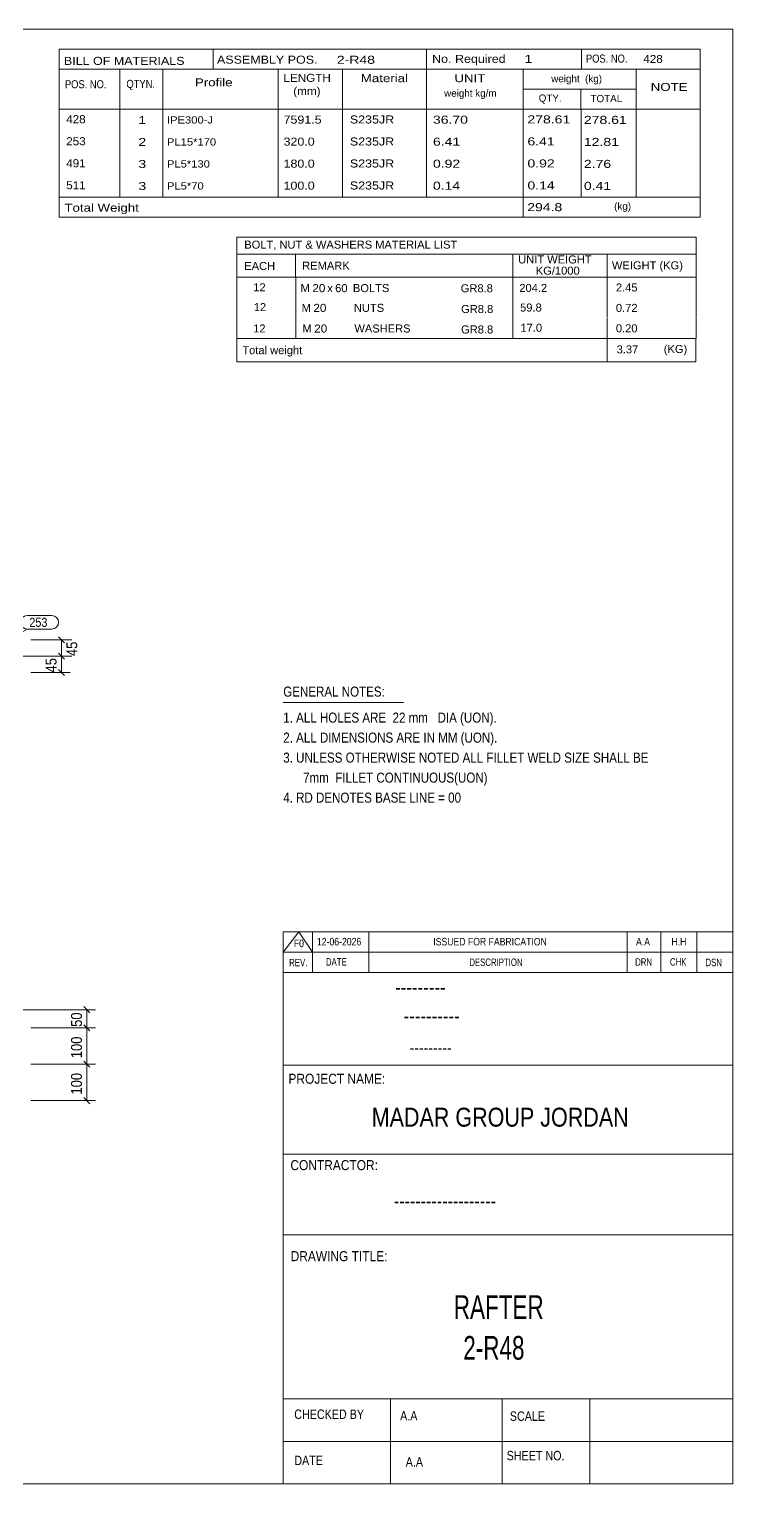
# Model space of a CAD drawing. Header units: millimetres. Extents: x 2 to 579, y 1 to 405.
# Drawn here: x 385.7 to 579, y 5 to 405 of the extents above; entities that cross this region are included whole.
import ezdxf

# ---------------------------------------------------------------- set-up
doc = ezdxf.new("R2010")
doc.units = ezdxf.units.MM
doc.linetypes.add('XKITLINE00', pattern=[0])
for name, color, linetype, lineweight in [('Dimensions', 7, 'Continuous', 0), ('DrawingSheet', 5, 'Continuous', 0), ('OtherObjectType', 7, 'Continuous', 0), ('PartMark', 7, 'Continuous', 0)]:
    doc.layers.add(name, color=color, linetype=linetype, lineweight=lineweight)
doc.styles.add('@ARIAL_UNICODE_MS_BOLD', font='ARIAL.TTF')
doc.styles.add('ARIAL', font='ARIAL.TTF')
doc.styles.add('ARIAL_NARROW', font='ARIALN.TTF')
doc.styles.add('COMIC_SANS_MS_BOLD', font='COMICBD.TTF')
doc.styles.add('SWIS721_EX_BT', font='ARIAL.TTF')
doc.styles.add('SWISSE', font='ARIAL.TTF')

# ---------------------------------------------------------------- blocks, each defined once
blk = doc.blocks.new('*A31')
at = {"layer": 'DrawingSheet', "color": 5, "linetype": 'XKITLINE00', "lineweight": 0}
for p, q in [((579, 405), (5, 405)), ((5, 405), (5, 5)), ((579, 5), (579, 405)), ((5, 5), (579, 5))]:
    blk.add_line(p, q, dxfattribs=at)
at = {"layer": 'DrawingSheet', "color": 5, "style": 'ARIAL', "width": 0.85}
blk.add_text('Tekla structures', height=2, rotation=90, dxfattribs=at).set_placement((4.5, 5.5))
blk = doc.blocks.new('*A32')
at = {"layer": 'OtherObjectType', "color": 7, "linetype": 'XKITLINE00', "lineweight": 0}
for p, q in [((442.76, 347.8), (442.75, 336.8)), ((442.76, 347.8), (568.88, 347.8)), ((568.88, 347.8), (568.88, 336.8)), ((442.75, 343.15), (568.88, 343.15)), ((458.87, 343.16), (458.87, 336.8)), ((518.57, 343.16), (518.57, 336.8)), ((544.47, 343.14), (544.47, 336.8)), ((442.76, 336.77), (442.76, 331.27)), ((442.77, 336.8), (568.88, 336.8)), ((458.92, 336.8), (458.92, 331.18)), ((518.57, 336.8), (518.57, 331.18)), ((544.5, 336.8), (544.5, 331.3)), ((568.88, 336.8), (568.88, 331.3)), ((442.79, 331.18), (442.79, 325.57)), ((458.95, 331.18), (458.95, 325.56)), ((518.57, 331.18), (518.57, 325.56)), ((544.5, 331.18), (544.5, 325.68)), ((568.88, 331.18), (568.88, 325.68)), ((442.79, 325.55), (442.79, 319.98)), ((458.95, 325.56), (458.95, 319.94)), ((518.57, 325.56), (518.57, 319.94)), ((544.5, 325.56), (544.5, 319.95)), ((568.88, 325.56), (568.88, 319.95)), ((568.88, 319.95), (442.75, 319.98)), ((442.78, 319.94), (442.78, 313.54)), ((442.85, 319.94), (568.87, 319.94)), ((544.5, 319.91), (544.5, 313.49)), ((568.87, 319.91), (568.87, 313.5)), ((442.77, 313.5), (568.87, 313.5))]:
    blk.add_line(p, q, dxfattribs=at)
at = {"layer": 'OtherObjectType', "color": 7, "style": 'ARIAL_NARROW'}
for s, width, p in [('BOLT, NUT & WASHERS MATERIAL LIST', 1.211571, (444.79, 344.64)), ('EACH', 1.211571, (444.78, 338.77)), ('REMARK', 1.211571, (460.7, 338.86)), ('UNIT WEIGHT', 1.211571, (520.03, 340.57)), ('WEIGHT (KG)', 1.211571, (545.78, 338.95)), (' KG/1000', 1.211571, (524.02, 337.48)), ('12', 1.211571, (447.26, 332.9)), ('M', 1.211571, (460.26, 332.7)), ('20', 1.275, (463.5, 332.68)), ('x', 1.211571, (467.58, 332.68)), ('60', 1.211571, (469.76, 332.67)), ('BOLTS', 1.211571, (474.63, 332.69)), ('GR8.8', 1.211571, (504.25, 332.64)), ('204.2', 1.211571, (520.34, 332.73)), ('2.45', 1.211571, (546.87, 332.86)), ('12', 1.211571, (447.4, 327.46)), ('M', 1.211571, (460.54, 327.26)), ('20', 1.275, (463.78, 327.24)), ('NUTS', 1.211571, (474.91, 327.26)), ('GR8.8', 1.211571, (504.35, 326.94)), ('59.8', 1.211571, (520.56, 327.35)), ('0.72', 1.211571, (546.87, 327.24)), ('17.0', 1.211571, (520.64, 321.79)), ('12', 1.211571, (447.24, 321.59)), ('M', 1.211571, (460.76, 321.59)), ('20', 1.275, (464, 321.57)), ('WASHERS', 1.211571, (475.04, 321.58)), ('GR8.8', 1.211571, (504.35, 321.32)), ('0.20', 1.211571, (546.87, 321.63)), ('Total weight', 1.211571, (444.26, 315.62)), ('3.37', 1.211571, (547.07, 315.85)), ('(KG)', 1.211571, (560.02, 315.95))]:
    blk.add_text(s, height=2.2, dxfattribs=dict(at, width=width)).set_placement(p)
blk = doc.blocks.new('*A33')
at = {"layer": 'OtherObjectType', "color": 7, "linetype": 'XKITLINE00', "lineweight": 0}
blk.add_line((455.5, 219.82), (488.5, 219.82), dxfattribs=at)
at = {"layer": 'OtherObjectType', "color": 7, "style": 'ARIAL_NARROW', "width": 1.008832}
for s, p in [('GENERAL NOTES:', (455.5, 221.47)), ('1. ALL HOLES ARE  22 mm   DIA (UON).', (455.5, 214.32)), ('2. ALL DIMENSIONS ARE IN MM (UON).', (455.5, 208.82)), ('3. UNLESS OTHERWISE NOTED ALL FILLET WELD SIZE SHALL BE', (455.5, 203.32)), ('7mm  FILLET CONTINUOUS(UON)', (460.95, 197.82)), ('4. RD DENOTES BASE LINE = 00', (455.5, 192.32))]:
    blk.add_text(s, height=2.75, dxfattribs=at).set_placement(p)
blk = doc.blocks.new('*A34')
at = {"layer": 'OtherObjectType', "color": 7, "linetype": 'XKITLINE00', "lineweight": 0}
for p, q in [((455.5, 156.76), (579, 156.76)), ((455.5, 151.21), (459.82, 156.76)), ((455.5, 151.21), (455.5, 156.76)), ((459.82, 156.76), (463.53, 151.21)), ((463.53, 151.21), (463.53, 156.76)), ((478.97, 151.21), (478.97, 156.76)), ((549.98, 151.21), (549.98, 156.76)), ((559.24, 151.21), (559.24, 156.76)), ((569.12, 151.21), (569.12, 156.76)), ((579, 151.21), (579, 156.76)), ((455.5, 151.21), (579, 151.21)), ((455.5, 145.65), (455.5, 151.21)), ((459.21, 151.21), (579, 151.21)), ((463.53, 145.65), (463.53, 151.21)), ((478.97, 145.65), (478.97, 151.21)), ((549.98, 145.65), (549.98, 151.21)), ((559.24, 145.65), (559.24, 151.21)), ((569.12, 145.65), (569.12, 151.21)), ((579, 145.65), (579, 151.21))]:
    blk.add_line(p, q, dxfattribs=at)
at = {"layer": 'OtherObjectType', "color": 7, "style": 'ARIAL_NARROW'}
for s, height, width, p in [('F0', 2.058, 1.008832, (458.4, 152.59)), ('12-06-2026', 2.058, 1.008832, (464.76, 153.06)), ('ISSUED FOR FABRICATION', 2.0583, 1.008832, (496.71, 153.06)), ('A.A', 2.058, 1.008832, (552.4, 153.06)), ('H.H', 2.058, 1.008832, (562.13, 153.06)), ('REV.', 2.058, 0.907949, (457.13, 147.31)), ('DATE', 2.058, 0.907949, (467.23, 147.5)), ('DESCRIPTION', 2.0583, 0.907949, (506.61, 147.39)), ('DRN', 2.058, 0.907949, (552.17, 147.47)), ('CHK', 2.058, 0.907949, (561.72, 147.5)), ('DSN', 2.058, 0.907949, (571.47, 147.35))]:
    blk.add_text(s, height=height, dxfattribs=dict(at, width=width)).set_placement(p)
blk = doc.blocks.new('*A36')
at = {"layer": 'OtherObjectType', "color": 2, "linetype": 'XKITLINE00', "lineweight": 0}
for p, q in [((455.5, 145.65), (579, 145.65)), ((455.5, 5), (455.5, 145.64)), ((578.98, 145.64), (579, 5)), ((579, 120.14), (455.5, 120.14)), ((455.5, 95.63), (579, 95.63)), ((579, 73.49), (455.5, 73.49)), ((579, 28.4), (455.5, 28.4)), ((484.94, 28.4), (484.94, 5)), ((515.62, 5), (515.62, 28.4)), ((539.75, 5), (539.75, 28.4)), ((579, 16.7), (455.5, 16.7)), ((579, 5), (455.5, 5))]:
    blk.add_line(p, q, dxfattribs=at)
at = {"layer": 'OtherObjectType', "color": 4, "style": '@ARIAL_UNICODE_MS_BOLD', "width": 0.85}
blk.add_text('---------', height=3.9, dxfattribs=at).set_placement((486.23, 139.59))
at = {"layer": 'OtherObjectType', "color": 7, "style": 'ARIAL', "width": 0.85}
for s, height, p in [('----------', 3.9, (488.56, 131.77)), ('---------', 3.25, (490.21, 123.31))]:
    blk.add_text(s, height=height, dxfattribs=at).set_placement(p)
at = {"layer": 'OtherObjectType', "color": 3, "width": 0.85}
for s, style, p in [('PROJECT NAME:', 'SWIS721_EX_BT', (456.92, 115.01)), ('CONTRACTOR:', 'SWISSE', (457.47, 91.27)), ('DRAWING TITLE:', 'SWIS721_EX_BT', (457.53, 66.24))]:
    blk.add_text(s, height=2.7618, dxfattribs=dict(at, style=style)).set_placement(p)
at = {"layer": 'OtherObjectType', "color": 7, "width": 0.85}
for s, height, p in [('MADAR GROUP JORDAN', 5.2, (479.79, 103.23)), ('CHECKED BY', 2.592, (458.53, 22.86)), ('A.A', 2.592, (487.61, 22.45)), ('SCALE', 2.592, (517.74, 22.33)), ('DATE', 2.592, (458.54, 10.16)), ('A.A', 2.592, (489.14, 9.76)), ('SHEET NO.', 2.592, (516.87, 11.49))]:
    blk.add_text(s, height=height, dxfattribs=at).set_placement(p)
at = {"layer": 'OtherObjectType', "color": 1}
for s, height, style, width, p in [('-------------------', 3.9, 'COMIC_SANS_MS_BOLD', 0.85, (485.87, 80.86)), ('RAFTER', 6.5, 'ARIAL', 0.68, (502.34, 50.37)), ('2-R48', 6.5, 'ARIAL', 0.68, (504.95, 39.17))]:
    blk.add_text(s, height=height, dxfattribs=dict(at, style=style, width=width)).set_placement(p)
blk = doc.blocks.new('*A37')
at = {"layer": 'OtherObjectType', "color": 7, "linetype": 'XKITLINE00', "lineweight": 0}
for p, q in [((393.98, 399.5), (569.98, 399.5)), ((393.98, 399.5), (393.98, 388.5)), ((436.26, 399.42), (436.26, 393.87)), ((494.85, 394), (494.85, 399.5)), ((537.43, 393.96), (537.43, 399.42)), ((569.98, 394), (569.98, 399.5)), ((393.98, 394), (569.98, 394)), ((410.64, 394), (410.64, 383)), ((422.4, 393.98), (422.4, 383.03)), ((454.12, 393.99), (454.13, 383)), ((471.78, 393.98), (471.78, 383)), ((494.85, 393.98), (494.85, 383)), ((521.43, 394), (521.43, 383)), ((552.42, 394), (552.42, 383)), ((569.98, 394), (569.98, 388.5)), ((393.98, 388.5), (393.98, 383)), ((521.45, 388.52), (552.45, 388.52)), ((537.28, 388.52), (537.28, 383)), ((569.98, 388.5), (569.98, 383)), ((393.98, 383), (569.98, 383)), ((393.98, 383), (393.98, 376.95)), ((410.63, 383), (410.63, 376.95)), ((422.44, 382.99), (422.44, 376.95)), ((454.12, 383), (454.11, 376.95)), ((471.79, 383), (471.79, 376.95)), ((494.87, 383), (494.87, 376.95)), ((521.44, 383), (521.44, 376.95)), ((537.33, 382.95), (537.33, 376.95)), ((552.43, 383), (552.43, 376.95)), ((569.98, 383), (569.98, 376.95)), ((393.98, 376.95), (393.98, 370.9)), ((410.63, 376.95), (410.63, 370.9)), ((422.44, 376.94), (422.44, 370.9)), ((454.12, 376.95), (454.11, 370.9)), ((471.79, 376.95), (471.79, 370.9)), ((494.87, 376.95), (494.87, 370.9)), ((521.44, 376.95), (521.44, 370.9)), ((537.33, 376.9), (537.33, 370.9)), ((552.43, 376.95), (552.43, 370.9)), ((569.98, 376.95), (569.98, 370.9)), ((393.98, 370.9), (393.98, 364.85)), ((410.63, 370.9), (410.63, 364.85)), ((422.44, 370.89), (422.44, 364.85)), ((454.12, 370.9), (454.11, 364.85)), ((471.79, 370.9), (471.79, 364.85)), ((494.87, 370.9), (494.87, 364.85)), ((521.44, 370.9), (521.44, 364.85)), ((537.33, 370.85), (537.33, 364.85)), ((552.43, 370.9), (552.43, 364.85)), ((569.98, 370.9), (569.98, 364.85)), ((393.98, 364.85), (393.98, 358.8)), ((410.63, 364.85), (410.63, 358.8)), ((422.44, 364.84), (422.44, 358.8)), ((454.12, 364.85), (454.11, 358.8)), ((471.79, 364.85), (471.79, 358.8)), ((494.87, 364.85), (494.87, 358.8)), ((521.44, 364.85), (521.44, 358.8)), ((537.33, 364.8), (537.33, 358.8)), ((552.43, 364.85), (552.43, 358.8)), ((569.98, 364.85), (569.98, 358.8)), ((393.98, 358.8), (569.98, 358.8)), ((393.98, 358.8), (393.98, 353.3)), ((521.44, 358.8), (521.44, 353.3)), ((569.98, 358.8), (569.98, 353.3)), ((393.98, 353.3), (569.98, 353.3))]:
    blk.add_line(p, q, dxfattribs=at)
at = {"layer": 'OtherObjectType', "color": 7, "style": 'ARIAL_NARROW'}
for s, height, width, p in [('BILL OF MATERIALS', 2.2, 1.36, (395.25, 395.16)), ('ASSEMBLY POS.', 2.2, 1.36, (437.3, 395.5)), ('2-R48', 2.2, 1.525501, (470.23, 395.46)), ('No. Required', 2.2, 1.36, (496.39, 395.72)), ('1', 2.2, 1.525501, (521.75, 395.72)), ('POS. NO.', 2.2, 1.02, (538.63, 395.79)), ('428', 2.2, 1.270501, (554.4, 395.69)), ('LENGTH', 2.2, 1.275, (455.54, 390.49)), ('Material', 2.2, 1.445, (476.81, 390.41)), ('UNIT', 2.2, 1.445, (502.52, 390.4)), ('weight  (kg)', 1.98, 1.19, (529.11, 390.39)), ('POS. NO.', 2.2, 1.02, (395.53, 388.74)), ('QTYN.', 2.2, 1.02, (412.42, 388.84)), ('Profile', 2.2, 1.445, (431.26, 389.25)), ('(mm)', 2.2, 1.275, (458.26, 386.86)), ('weight kg/m', 1.98, 1.19, (499.69, 386.4)), ('NOTE', 2.2, 1.445, (556.44, 387.99)), ('QTY.', 1.98, 1.19, (525.68, 385.03)), ('TOTAL', 1.98, 1.19, (539.9, 384.91)), ('428', 2.2, 1.270501, (395.89, 379.12)), ('1', 2.2, 1.525501, (415.71, 378.91)), ('IPE300-J', 1.98, 1.355501, (423.56, 379.04)), ('7591.5', 2.2, 1.355501, (455.59, 379.01)), ('S235JR', 2.2, 1.355501, (473.81, 379.05)), ('36.70', 2.2, 1.525501, (496.62, 378.99)), ('278.61', 2.2, 1.525501, (522.57, 379.07)), ('278.61', 2.2, 1.525501, (538.08, 378.94)), ('253', 2.2, 1.270501, (395.89, 373.07)), ('2', 2.2, 1.525501, (415.71, 372.86)), ('PL15*170', 1.98, 1.355501, (423.56, 372.99)), ('320.0', 2.2, 1.355501, (455.59, 372.96)), ('S235JR', 2.2, 1.355501, (473.81, 373)), ('6.41', 2.2, 1.525501, (496.62, 372.94)), ('6.41', 2.2, 1.525501, (522.57, 373.02)), ('12.81', 2.2, 1.525501, (538.08, 372.89)), ('491', 2.2, 1.270501, (395.89, 367.02)), ('3', 2.2, 1.525501, (415.71, 366.81)), ('PL5*130', 1.98, 1.355501, (423.56, 366.94)), ('180.0', 2.2, 1.355501, (455.59, 366.91)), ('S235JR', 2.2, 1.355501, (473.81, 366.95)), ('0.92', 2.2, 1.525501, (496.62, 366.89)), ('0.92', 2.2, 1.525501, (522.57, 366.97)), ('2.76', 2.2, 1.525501, (538.08, 366.84)), ('511', 2.2, 1.270501, (395.89, 360.97)), ('3', 2.2, 1.525501, (415.71, 360.76)), ('PL5*70', 1.98, 1.355501, (423.56, 360.89)), ('100.0', 2.2, 1.355501, (455.59, 360.86)), ('S235JR', 2.2, 1.355501, (473.81, 360.9)), ('0.14', 2.2, 1.525501, (496.62, 360.84)), ('0.14', 2.2, 1.525501, (522.57, 360.92)), ('0.41', 2.2, 1.525501, (538.08, 360.79)), ('Total Weight', 2.2, 1.445, (395.4, 354.79)), ('294.8', 2.2, 1.525501, (522.52, 354.94)), ('(kg)', 1.98, 1.19, (546.4, 355.31))]:
    blk.add_text(s, height=height, dxfattribs=dict(at, width=width)).set_placement(p)
blk = doc.blocks.new('*A52')
at = {"layer": 'Dimensions', "color": 7, "linetype": 'XKITLINE00', "lineweight": 0}
for p, q in [((386.2, 120.38), (403.96, 120.38)), ((400.71, 121.23), (402.41, 119.54)), ((401.56, 110.38), (401.56, 120.38)), ((386.2, 110.38), (403.96, 110.38)), ((400.71, 111.23), (402.41, 109.54))]:
    blk.add_line(p, q, dxfattribs=at)
at = {"layer": 'Dimensions', "color": 3}
for p in [(401.56, 120.38), (401.56, 110.38)]:
    blk.add_point(p, dxfattribs=at)
at = {"layer": 'Dimensions', "color": 3, "style": 'ARIAL', "width": 0.85}
blk.add_text('100', height=3, rotation=90.0002, dxfattribs=at).set_placement((400.21, 112.05))
blk = doc.blocks.new('*A53')
at = {"layer": 'Dimensions', "color": 7, "linetype": 'XKITLINE00', "lineweight": 0}
for p, q in [((386.2, 130.38), (403.96, 130.38)), ((400.71, 131.23), (402.41, 129.54)), ((401.56, 120.38), (401.56, 130.38)), ((386.2, 120.38), (403.96, 120.38)), ((400.71, 121.23), (402.41, 119.54))]:
    blk.add_line(p, q, dxfattribs=at)
at = {"layer": 'Dimensions', "color": 3}
for p in [(401.56, 130.38), (401.56, 120.38)]:
    blk.add_point(p, dxfattribs=at)
at = {"layer": 'Dimensions', "color": 3, "style": 'ARIAL', "width": 0.85}
blk.add_text('100', height=3, rotation=90.0002, dxfattribs=at).set_placement((400.21, 122.05))
blk = doc.blocks.new('*A54')
at = {"layer": 'Dimensions', "color": 7, "linetype": 'XKITLINE00', "lineweight": 0}
for p, q in [((400.71, 136.23), (402.41, 134.54)), ((381.6, 135.38), (403.96, 135.38)), ((401.56, 130.38), (401.56, 135.38)), ((386.2, 130.38), (403.96, 130.38)), ((400.71, 131.23), (402.41, 129.54))]:
    blk.add_line(p, q, dxfattribs=at)
at = {"layer": 'Dimensions', "color": 3}
for p in [(401.56, 135.38), (401.56, 130.38)]:
    blk.add_point(p, dxfattribs=at)
at = {"layer": 'Dimensions', "color": 3, "style": 'ARIAL', "width": 0.85}
blk.add_text('50', height=3, rotation=90.0002, dxfattribs=at).set_placement((400.21, 130.66))
blk = doc.blocks.new('*A86')
at = {"layer": 'Dimensions', "color": 7, "linetype": 'XKITLINE00', "lineweight": 0}
for p, q in [((381.6, 232.58), (396.98, 232.58)), ((393.74, 233.43), (395.43, 231.74)), ((394.58, 228.08), (394.58, 232.58)), ((386.2, 228.08), (396.98, 228.08)), ((393.74, 228.93), (395.43, 227.24))]:
    blk.add_line(p, q, dxfattribs=at)
at = {"layer": 'Dimensions', "color": 3}
for p in [(394.58, 232.58), (394.58, 228.08)]:
    blk.add_point(p, dxfattribs=at)
at = {"layer": 'Dimensions', "color": 3, "style": 'ARIAL', "width": 0.85}
blk.add_text('45', height=3, rotation=90.0002, dxfattribs=at).set_placement((393.23, 228.11))
blk = doc.blocks.new('*A87')
at = {"layer": 'Dimensions', "color": 7, "linetype": 'XKITLINE00', "lineweight": 0}
for p, q in [((386.2, 237.08), (397.43, 237.08)), ((393.74, 237.93), (395.43, 236.24)), ((394.58, 232.58), (394.58, 237.08)), ((381.6, 232.58), (397.43, 232.58)), ((393.74, 233.43), (395.43, 231.74))]:
    blk.add_line(p, q, dxfattribs=at)
at = {"layer": 'Dimensions', "color": 3}
for p in [(394.58, 237.08), (394.58, 232.58)]:
    blk.add_point(p, dxfattribs=at)
at = {"layer": 'Dimensions', "color": 3, "style": 'ARIAL', "width": 0.85}
blk.add_text('45', height=3, rotation=90.0002, dxfattribs=at).set_placement((398.93, 232.61))
blk = doc.blocks.new('*A94')
at = {"layer": 'PartMark', "color": 7, "linetype": 'XKITLINE00', "lineweight": 0}
for p, q in [((380.93, 237.66), (385.17, 240.05)), ((385.17, 243.75), (391.94, 243.75)), ((385.17, 240.05), (391.94, 240.05))]:
    blk.add_line(p, q, dxfattribs=at)
for centre, start, end in [((385.17, 241.9), 90, 270), ((391.94, 241.9), 270, 90)]:
    blk.add_arc(centre, 1.85, start, end, dxfattribs=at)
at = {"layer": 'PartMark', "color": 3, "style": 'ARIAL', "width": 0.85}
blk.add_text('253', height=2.5, dxfattribs=at).set_placement((385.77, 240.65))

msp = doc.modelspace()

# ---------------------------------------------------------------- block references
at = {"lineweight": 0}
for name in ['*A31', '*A37', '*A32', '*A94', '*A87', '*A86', '*A33', '*A34', '*A36', '*A54', '*A53', '*A52']:
    msp.add_blockref(name, (0, 0), dxfattribs=at)

doc.saveas('drawing.dxf')
